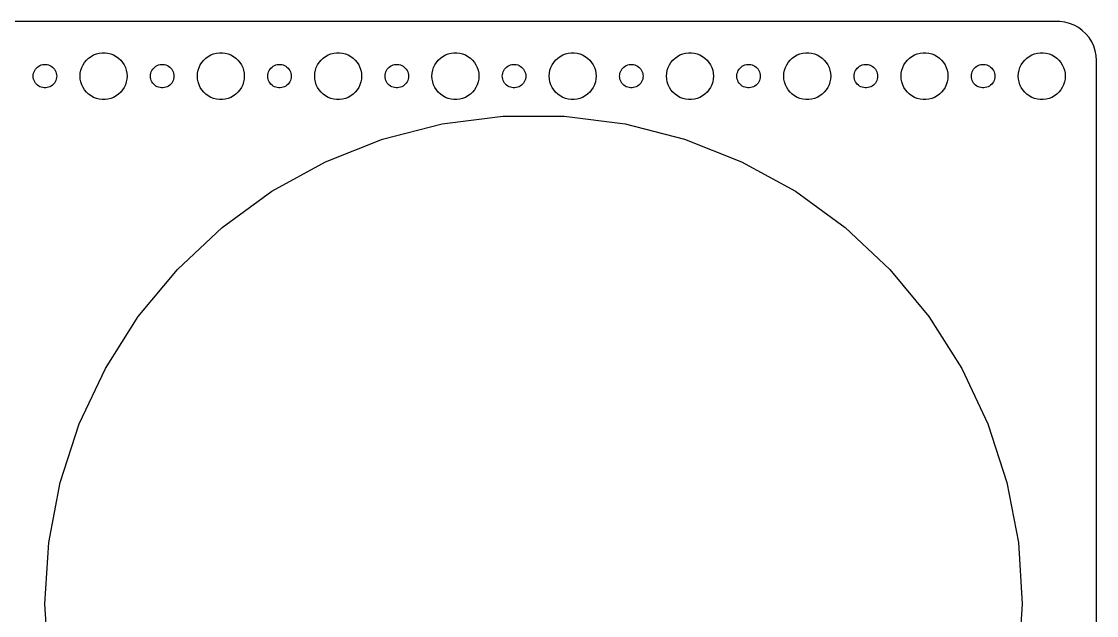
# Model space of a CAD drawing. Header units: metres. Extents: x -202 to 202, y -74 to 74.
# Drawn here: x 64.5 to 202, y -1.5 to 74.5 of the extents above; entities that cross this region are included whole.
import ezdxf

# ---------------------------------------------------------------- set-up
doc = ezdxf.new("R2010")
doc.units = ezdxf.units.M

msp = doc.modelspace()

# ---------------------------------------------------------------- linework, layer by layer
for p, q in [((197.314, 74.4901), (-197.314, 74.4901)), ((197.937, 74.4114), (197.314, 74.4901)), ((198.545, 74.2553), (197.937, 74.4114)), ((199.129, 74.0241), (198.545, 74.2553)), ((199.679, 73.7216), (199.129, 74.0241)), ((200.187, 73.3526), (199.679, 73.7216)), ((200.645, 72.9227), (200.187, 73.3526)), ((201.045, 72.4389), (200.645, 72.9227)), ((201.382, 71.9088), (201.045, 72.4389)), ((201.649, 71.3406), (201.382, 71.9088)), ((73.3925, 70.033), (73.7227, 70.2145)), ((73.7227, 70.2145), (74.073, 70.3532)), ((74.073, 70.3532), (74.4379, 70.4469)), ((74.4379, 70.4469), (74.8116, 70.4941)), ((74.8116, 70.4941), (75.1884, 70.4941)), ((75.1884, 70.4941), (75.5621, 70.4469)), ((75.5621, 70.4469), (75.927, 70.3532)), ((75.927, 70.3532), (76.2773, 70.2145)), ((76.2773, 70.2145), (76.6075, 70.033)), ((88.3925, 70.033), (88.7227, 70.2145)), ((88.7227, 70.2145), (89.073, 70.3532)), ((89.073, 70.3532), (89.4379, 70.4469)), ((89.4379, 70.4469), (89.8116, 70.4941)), ((89.8116, 70.4941), (90.1884, 70.4941)), ((90.1884, 70.4941), (90.5621, 70.4469)), ((90.5621, 70.4469), (90.927, 70.3532)), ((90.927, 70.3532), (91.2773, 70.2145)), ((91.2773, 70.2145), (91.6075, 70.033)), ((103.393, 70.033), (103.723, 70.2145)), ((103.723, 70.2145), (104.073, 70.3532)), ((104.073, 70.3532), (104.438, 70.4469)), ((104.438, 70.4469), (104.812, 70.4941)), ((104.812, 70.4941), (105.188, 70.4941)), ((105.188, 70.4941), (105.562, 70.4469)), ((105.562, 70.4469), (105.927, 70.3532)), ((105.927, 70.3532), (106.277, 70.2145)), ((106.277, 70.2145), (106.607, 70.033)), ((118.393, 70.033), (118.723, 70.2145)), ((118.723, 70.2145), (119.073, 70.3532)), ((119.073, 70.3532), (119.438, 70.4469)), ((119.438, 70.4469), (119.812, 70.4941)), ((119.812, 70.4941), (120.188, 70.4941)), ((120.188, 70.4941), (120.562, 70.4469)), ((120.562, 70.4469), (120.927, 70.3532)), ((120.927, 70.3532), (121.277, 70.2145)), ((121.277, 70.2145), (121.607, 70.033)), ((133.393, 70.033), (133.723, 70.2145)), ((133.723, 70.2145), (134.073, 70.3532)), ((134.073, 70.3532), (134.438, 70.4469)), ((134.438, 70.4469), (134.812, 70.4941)), ((134.812, 70.4941), (135.188, 70.4941)), ((135.188, 70.4941), (135.562, 70.4469)), ((135.562, 70.4469), (135.927, 70.3532)), ((135.927, 70.3532), (136.277, 70.2145)), ((136.277, 70.2145), (136.607, 70.033)), ((148.393, 70.033), (148.723, 70.2145)), ((148.723, 70.2145), (149.073, 70.3532)), ((149.073, 70.3532), (149.438, 70.4469)), ((149.438, 70.4469), (149.812, 70.4941)), ((149.812, 70.4941), (150.188, 70.4941)), ((150.188, 70.4941), (150.562, 70.4469)), ((150.562, 70.4469), (150.927, 70.3532)), ((150.927, 70.3532), (151.277, 70.2145)), ((151.277, 70.2145), (151.607, 70.033)), ((163.393, 70.033), (163.723, 70.2145)), ((163.723, 70.2145), (164.073, 70.3532)), ((164.073, 70.3532), (164.438, 70.4469)), ((164.438, 70.4469), (164.812, 70.4941)), ((164.812, 70.4941), (165.188, 70.4941)), ((165.188, 70.4941), (165.562, 70.4469)), ((165.562, 70.4469), (165.927, 70.3532)), ((165.927, 70.3532), (166.277, 70.2145)), ((166.277, 70.2145), (166.607, 70.033)), ((178.393, 70.033), (178.723, 70.2145)), ((178.723, 70.2145), (179.073, 70.3532)), ((179.073, 70.3532), (179.438, 70.4469)), ((179.438, 70.4469), (179.812, 70.4941)), ((179.812, 70.4941), (180.188, 70.4941)), ((180.188, 70.4941), (180.562, 70.4469)), ((180.562, 70.4469), (180.927, 70.3532)), ((180.927, 70.3532), (181.277, 70.2145)), ((181.277, 70.2145), (181.607, 70.033)), ((193.393, 70.033), (193.723, 70.2145)), ((193.723, 70.2145), (194.073, 70.3532)), ((194.073, 70.3532), (194.438, 70.4469)), ((194.438, 70.4469), (194.812, 70.4941)), ((194.812, 70.4941), (195.188, 70.4941)), ((195.188, 70.4941), (195.562, 70.4469)), ((195.562, 70.4469), (195.927, 70.3532)), ((195.927, 70.3532), (196.277, 70.2145)), ((196.277, 70.2145), (196.607, 70.033)), ((201.843, 70.7434), (201.649, 71.3406)), ((201.961, 70.1267), (201.843, 70.7434)), ((202, 69.5), (201.961, 70.1267)), ((66.5439, 68.6558), (66.6963, 68.7665)), ((66.6963, 68.7665), (66.8613, 68.8572)), ((66.8613, 68.8572), (67.0365, 68.9266)), ((67.0365, 68.9266), (67.2189, 68.9734)), ((67.2189, 68.9734), (67.4058, 68.997)), ((67.4058, 68.997), (67.5942, 68.997)), ((67.5942, 68.997), (67.7811, 68.9734)), ((67.7811, 68.9734), (67.9635, 68.9266)), ((67.9635, 68.9266), (68.1387, 68.8572)), ((68.1387, 68.8572), (68.3037, 68.7665)), ((68.3037, 68.7665), (68.4561, 68.6558)), ((72.2107, 68.6044), (72.3711, 68.9453)), ((72.3711, 68.9453), (72.573, 69.2634)), ((72.573, 69.2634), (72.8131, 69.5536)), ((72.8131, 69.5536), (73.0877, 69.8115)), ((73.0877, 69.8115), (73.3925, 70.033)), ((76.6075, 70.033), (76.9123, 69.8115)), ((76.9123, 69.8115), (77.1869, 69.5536)), ((77.1869, 69.5536), (77.427, 69.2634)), ((77.427, 69.2634), (77.6289, 68.9453)), ((77.6289, 68.9453), (77.7893, 68.6044)), ((81.5439, 68.6558), (81.6963, 68.7665)), ((81.6963, 68.7665), (81.8613, 68.8572)), ((81.8613, 68.8572), (82.0365, 68.9266)), ((82.0365, 68.9266), (82.2189, 68.9734)), ((82.2189, 68.9734), (82.4058, 68.997)), ((82.4058, 68.997), (82.5942, 68.997)), ((82.5942, 68.997), (82.7811, 68.9734)), ((82.7811, 68.9734), (82.9635, 68.9266)), ((82.9635, 68.9266), (83.1387, 68.8572)), ((83.1387, 68.8572), (83.3037, 68.7665)), ((83.3037, 68.7665), (83.4561, 68.6558)), ((87.2107, 68.6044), (87.3711, 68.9453)), ((87.3711, 68.9453), (87.573, 69.2634)), ((87.573, 69.2634), (87.8131, 69.5536)), ((87.8131, 69.5536), (88.0877, 69.8115)), ((88.0877, 69.8115), (88.3925, 70.033)), ((91.6075, 70.033), (91.9123, 69.8115)), ((91.9123, 69.8115), (92.1869, 69.5536)), ((92.1869, 69.5536), (92.427, 69.2634)), ((92.427, 69.2634), (92.6289, 68.9453)), ((92.6289, 68.9453), (92.7893, 68.6044)), ((96.5439, 68.6558), (96.6963, 68.7665)), ((96.6963, 68.7665), (96.8613, 68.8572)), ((96.8613, 68.8572), (97.0365, 68.9266)), ((97.0365, 68.9266), (97.2189, 68.9734)), ((97.2189, 68.9734), (97.4058, 68.997)), ((97.4058, 68.997), (97.5942, 68.997)), ((97.5942, 68.997), (97.7811, 68.9734)), ((97.7811, 68.9734), (97.9635, 68.9266)), ((97.9635, 68.9266), (98.1387, 68.8572)), ((98.1387, 68.8572), (98.3037, 68.7665)), ((98.3037, 68.7665), (98.4561, 68.6558)), ((102.211, 68.6044), (102.371, 68.9453)), ((102.371, 68.9453), (102.573, 69.2634)), ((102.573, 69.2634), (102.813, 69.5536)), ((102.813, 69.5536), (103.088, 69.8115)), ((103.088, 69.8115), (103.393, 70.033)), ((106.607, 70.033), (106.912, 69.8115)), ((106.912, 69.8115), (107.187, 69.5536)), ((107.187, 69.5536), (107.427, 69.2634)), ((107.427, 69.2634), (107.629, 68.9453)), ((107.629, 68.9453), (107.789, 68.6044)), ((111.544, 68.6558), (111.696, 68.7665)), ((111.696, 68.7665), (111.861, 68.8572)), ((111.861, 68.8572), (112.036, 68.9266)), ((112.036, 68.9266), (112.219, 68.9734)), ((112.219, 68.9734), (112.406, 68.997)), ((112.406, 68.997), (112.594, 68.997)), ((112.594, 68.997), (112.781, 68.9734)), ((112.781, 68.9734), (112.964, 68.9266)), ((112.964, 68.9266), (113.139, 68.8572)), ((113.139, 68.8572), (113.304, 68.7665)), ((113.304, 68.7665), (113.456, 68.6558)), ((117.211, 68.6044), (117.371, 68.9453)), ((117.371, 68.9453), (117.573, 69.2634)), ((117.573, 69.2634), (117.813, 69.5536)), ((117.813, 69.5536), (118.088, 69.8115)), ((118.088, 69.8115), (118.393, 70.033)), ((121.607, 70.033), (121.912, 69.8115)), ((121.912, 69.8115), (122.187, 69.5536)), ((122.187, 69.5536), (122.427, 69.2634)), ((122.427, 69.2634), (122.629, 68.9453)), ((122.629, 68.9453), (122.789, 68.6044)), ((126.544, 68.6558), (126.696, 68.7665)), ((126.696, 68.7665), (126.861, 68.8572)), ((126.861, 68.8572), (127.036, 68.9266)), ((127.036, 68.9266), (127.219, 68.9734)), ((127.219, 68.9734), (127.406, 68.997)), ((127.406, 68.997), (127.594, 68.997)), ((127.594, 68.997), (127.781, 68.9734)), ((127.781, 68.9734), (127.964, 68.9266)), ((127.964, 68.9266), (128.139, 68.8572)), ((128.139, 68.8572), (128.304, 68.7665)), ((128.304, 68.7665), (128.456, 68.6558)), ((132.211, 68.6044), (132.371, 68.9453)), ((132.371, 68.9453), (132.573, 69.2634)), ((132.573, 69.2634), (132.813, 69.5536)), ((132.813, 69.5536), (133.088, 69.8115)), ((133.088, 69.8115), (133.393, 70.033)), ((136.607, 70.033), (136.912, 69.8115)), ((136.912, 69.8115), (137.187, 69.5536)), ((137.187, 69.5536), (137.427, 69.2634)), ((137.427, 69.2634), (137.629, 68.9453)), ((137.629, 68.9453), (137.789, 68.6044)), ((141.544, 68.6558), (141.696, 68.7665)), ((141.696, 68.7665), (141.861, 68.8572)), ((141.861, 68.8572), (142.036, 68.9266)), ((142.036, 68.9266), (142.219, 68.9734)), ((142.219, 68.9734), (142.406, 68.997)), ((142.406, 68.997), (142.594, 68.997)), ((142.594, 68.997), (142.781, 68.9734)), ((142.781, 68.9734), (142.964, 68.9266)), ((142.964, 68.9266), (143.139, 68.8572)), ((143.139, 68.8572), (143.304, 68.7665)), ((143.304, 68.7665), (143.456, 68.6558)), ((147.211, 68.6044), (147.371, 68.9453)), ((147.371, 68.9453), (147.573, 69.2634)), ((147.573, 69.2634), (147.813, 69.5536)), ((147.813, 69.5536), (148.088, 69.8115)), ((148.088, 69.8115), (148.393, 70.033)), ((151.607, 70.033), (151.912, 69.8115)), ((151.912, 69.8115), (152.187, 69.5536)), ((152.187, 69.5536), (152.427, 69.2634)), ((152.427, 69.2634), (152.629, 68.9453)), ((152.629, 68.9453), (152.789, 68.6044)), ((156.544, 68.6558), (156.696, 68.7665)), ((156.696, 68.7665), (156.861, 68.8572)), ((156.861, 68.8572), (157.036, 68.9266)), ((157.036, 68.9266), (157.219, 68.9734)), ((157.219, 68.9734), (157.406, 68.997)), ((157.406, 68.997), (157.594, 68.997)), ((157.594, 68.997), (157.781, 68.9734)), ((157.781, 68.9734), (157.964, 68.9266)), ((157.964, 68.9266), (158.139, 68.8572)), ((158.139, 68.8572), (158.304, 68.7665)), ((158.304, 68.7665), (158.456, 68.6558)), ((162.211, 68.6044), (162.371, 68.9453)), ((162.371, 68.9453), (162.573, 69.2634)), ((162.573, 69.2634), (162.813, 69.5536)), ((162.813, 69.5536), (163.088, 69.8115)), ((163.088, 69.8115), (163.393, 70.033)), ((166.607, 70.033), (166.912, 69.8115)), ((166.912, 69.8115), (167.187, 69.5536)), ((167.187, 69.5536), (167.427, 69.2634)), ((167.427, 69.2634), (167.629, 68.9453)), ((167.629, 68.9453), (167.789, 68.6044)), ((171.544, 68.6558), (171.696, 68.7665)), ((171.696, 68.7665), (171.861, 68.8572)), ((171.861, 68.8572), (172.036, 68.9266)), ((172.036, 68.9266), (172.219, 68.9734)), ((172.219, 68.9734), (172.406, 68.997)), ((172.406, 68.997), (172.594, 68.997)), ((172.594, 68.997), (172.781, 68.9734)), ((172.781, 68.9734), (172.964, 68.9266)), ((172.964, 68.9266), (173.139, 68.8572)), ((173.139, 68.8572), (173.304, 68.7665)), ((173.304, 68.7665), (173.456, 68.6558)), ((177.211, 68.6044), (177.371, 68.9453)), ((177.371, 68.9453), (177.573, 69.2634)), ((177.573, 69.2634), (177.813, 69.5536)), ((177.813, 69.5536), (178.088, 69.8115)), ((178.088, 69.8115), (178.393, 70.033)), ((181.607, 70.033), (181.912, 69.8115)), ((181.912, 69.8115), (182.187, 69.5536)), ((182.187, 69.5536), (182.427, 69.2634)), ((182.427, 69.2634), (182.629, 68.9453)), ((182.629, 68.9453), (182.789, 68.6044)), ((186.544, 68.6558), (186.696, 68.7665)), ((186.696, 68.7665), (186.861, 68.8572)), ((186.861, 68.8572), (187.036, 68.9266)), ((187.036, 68.9266), (187.219, 68.9734)), ((187.219, 68.9734), (187.406, 68.997)), ((187.406, 68.997), (187.594, 68.997)), ((187.594, 68.997), (187.781, 68.9734)), ((187.781, 68.9734), (187.964, 68.9266)), ((187.964, 68.9266), (188.139, 68.8572)), ((188.139, 68.8572), (188.304, 68.7665)), ((188.304, 68.7665), (188.456, 68.6558)), ((192.211, 68.6044), (192.371, 68.9453)), ((192.371, 68.9453), (192.573, 69.2634)), ((192.573, 69.2634), (192.813, 69.5536)), ((192.813, 69.5536), (193.088, 69.8115)), ((193.088, 69.8115), (193.393, 70.033)), ((196.607, 70.033), (196.912, 69.8115)), ((196.912, 69.8115), (197.187, 69.5536)), ((197.187, 69.5536), (197.427, 69.2634)), ((197.427, 69.2634), (197.629, 68.9453)), ((197.629, 68.9453), (197.789, 68.6044)), ((202, -69.5), (202, 69.5)), ((66, 67.5), (66.0118, 67.688)), ((66.0118, 67.312), (66, 67.5)), ((66.0118, 67.688), (66.0471, 67.873)), ((66.0471, 67.873), (66.1053, 68.0522)), ((66.1053, 68.0522), (66.1855, 68.2226)), ((66.1855, 68.2226), (66.2865, 68.3817)), ((66.2865, 68.3817), (66.4065, 68.5268)), ((66.4065, 68.5268), (66.5439, 68.6558)), ((68.4561, 68.6558), (68.5934, 68.5268)), ((68.5934, 68.5268), (68.7135, 68.3817)), ((68.7135, 68.3817), (68.8145, 68.2226)), ((68.8145, 68.2226), (68.8947, 68.0522)), ((68.8947, 68.0522), (68.9529, 67.873)), ((68.9529, 67.873), (68.9882, 67.688)), ((68.9882, 67.688), (69, 67.5)), ((69, 67.5), (68.9882, 67.312)), ((72, 67.5), (72.0237, 67.876)), ((72.0237, 67.124), (72, 67.5)), ((72.0237, 67.876), (72.0943, 68.2461)), ((72.0943, 68.2461), (72.2107, 68.6044)), ((77.7893, 68.6044), (77.9057, 68.2461)), ((77.9057, 68.2461), (77.9763, 67.876)), ((77.9763, 67.876), (78, 67.5)), ((78, 67.5), (77.9763, 67.124)), ((81, 67.5), (81.0118, 67.688)), ((81.0118, 67.312), (81, 67.5)), ((81.0118, 67.688), (81.0471, 67.873)), ((81.0471, 67.873), (81.1053, 68.0522)), ((81.1053, 68.0522), (81.1855, 68.2226)), ((81.1855, 68.2226), (81.2865, 68.3817)), ((81.2865, 68.3817), (81.4065, 68.5268)), ((81.4065, 68.5268), (81.5439, 68.6558)), ((83.4561, 68.6558), (83.5934, 68.5268)), ((83.5934, 68.5268), (83.7135, 68.3817)), ((83.7135, 68.3817), (83.8145, 68.2226)), ((83.8145, 68.2226), (83.8947, 68.0522)), ((83.8947, 68.0522), (83.9529, 67.873)), ((83.9529, 67.873), (83.9882, 67.688)), ((83.9882, 67.688), (84, 67.5)), ((84, 67.5), (83.9882, 67.312)), ((87, 67.5), (87.0237, 67.876)), ((87.0237, 67.124), (87, 67.5)), ((87.0237, 67.876), (87.0943, 68.2461)), ((87.0943, 68.2461), (87.2107, 68.6044)), ((92.7893, 68.6044), (92.9057, 68.2461)), ((92.9057, 68.2461), (92.9763, 67.876)), ((92.9763, 67.876), (93, 67.5)), ((93, 67.5), (92.9763, 67.124)), ((96, 67.5), (96.0118, 67.688)), ((96.0118, 67.312), (96, 67.5)), ((96.0118, 67.688), (96.0471, 67.873)), ((96.0471, 67.873), (96.1053, 68.0522)), ((96.1053, 68.0522), (96.1855, 68.2226)), ((96.1855, 68.2226), (96.2865, 68.3817)), ((96.2865, 68.3817), (96.4065, 68.5268)), ((96.4065, 68.5268), (96.5439, 68.6558)), ((98.4561, 68.6558), (98.5934, 68.5268)), ((98.5934, 68.5268), (98.7135, 68.3817)), ((98.7135, 68.3817), (98.8145, 68.2226)), ((98.8145, 68.2226), (98.8947, 68.0522)), ((98.8947, 68.0522), (98.9529, 67.873)), ((98.9529, 67.873), (98.9882, 67.688)), ((98.9882, 67.688), (99, 67.5)), ((99, 67.5), (98.9882, 67.312)), ((102, 67.5), (102.024, 67.876)), ((102.024, 67.124), (102, 67.5)), ((102.024, 67.876), (102.094, 68.2461)), ((102.094, 68.2461), (102.211, 68.6044)), ((107.789, 68.6044), (107.906, 68.2461)), ((107.906, 68.2461), (107.976, 67.876)), ((107.976, 67.876), (108, 67.5)), ((108, 67.5), (107.976, 67.124)), ((111, 67.5), (111.012, 67.688)), ((111.012, 67.312), (111, 67.5)), ((111.012, 67.688), (111.047, 67.873)), ((111.047, 67.873), (111.105, 68.0522)), ((111.105, 68.0522), (111.186, 68.2226)), ((111.186, 68.2226), (111.286, 68.3817)), ((111.286, 68.3817), (111.407, 68.5268)), ((111.407, 68.5268), (111.544, 68.6558)), ((113.456, 68.6558), (113.593, 68.5268)), ((113.593, 68.5268), (113.714, 68.3817)), ((113.714, 68.3817), (113.814, 68.2226)), ((113.814, 68.2226), (113.895, 68.0522)), ((113.895, 68.0522), (113.953, 67.873)), ((113.953, 67.873), (113.988, 67.688)), ((113.988, 67.688), (114, 67.5)), ((114, 67.5), (113.988, 67.312)), ((117, 67.5), (117.024, 67.876)), ((117.024, 67.124), (117, 67.5)), ((117.024, 67.876), (117.094, 68.2461)), ((117.094, 68.2461), (117.211, 68.6044)), ((122.789, 68.6044), (122.906, 68.2461)), ((122.906, 68.2461), (122.976, 67.876)), ((122.976, 67.876), (123, 67.5)), ((123, 67.5), (122.976, 67.124)), ((126, 67.5), (126.012, 67.688)), ((126.012, 67.312), (126, 67.5)), ((126.012, 67.688), (126.047, 67.873)), ((126.047, 67.873), (126.105, 68.0522)), ((126.105, 68.0522), (126.186, 68.2226)), ((126.186, 68.2226), (126.286, 68.3817)), ((126.286, 68.3817), (126.407, 68.5268)), ((126.407, 68.5268), (126.544, 68.6558)), ((128.456, 68.6558), (128.593, 68.5268)), ((128.593, 68.5268), (128.714, 68.3817)), ((128.714, 68.3817), (128.814, 68.2226)), ((128.814, 68.2226), (128.895, 68.0522)), ((128.895, 68.0522), (128.953, 67.873)), ((128.953, 67.873), (128.988, 67.688)), ((128.988, 67.688), (129, 67.5)), ((129, 67.5), (128.988, 67.312)), ((132, 67.5), (132.024, 67.876)), ((132.024, 67.124), (132, 67.5)), ((132.024, 67.876), (132.094, 68.2461)), ((132.094, 68.2461), (132.211, 68.6044)), ((137.789, 68.6044), (137.906, 68.2461)), ((137.906, 68.2461), (137.976, 67.876)), ((137.976, 67.876), (138, 67.5)), ((138, 67.5), (137.976, 67.124)), ((141, 67.5), (141.012, 67.688)), ((141.012, 67.312), (141, 67.5)), ((141.012, 67.688), (141.047, 67.873)), ((141.047, 67.873), (141.105, 68.0522)), ((141.105, 68.0522), (141.186, 68.2226)), ((141.186, 68.2226), (141.286, 68.3817)), ((141.286, 68.3817), (141.407, 68.5268)), ((141.407, 68.5268), (141.544, 68.6558)), ((143.456, 68.6558), (143.593, 68.5268)), ((143.593, 68.5268), (143.714, 68.3817)), ((143.714, 68.3817), (143.814, 68.2226)), ((143.814, 68.2226), (143.895, 68.0522)), ((143.895, 68.0522), (143.953, 67.873)), ((143.953, 67.873), (143.988, 67.688)), ((143.988, 67.688), (144, 67.5)), ((144, 67.5), (143.988, 67.312)), ((147, 67.5), (147.024, 67.876)), ((147.024, 67.124), (147, 67.5)), ((147.024, 67.876), (147.094, 68.2461)), ((147.094, 68.2461), (147.211, 68.6044)), ((152.789, 68.6044), (152.906, 68.2461)), ((152.906, 68.2461), (152.976, 67.876)), ((152.976, 67.876), (153, 67.5)), ((153, 67.5), (152.976, 67.124)), ((156, 67.5), (156.012, 67.688)), ((156.012, 67.312), (156, 67.5)), ((156.012, 67.688), (156.047, 67.873)), ((156.047, 67.873), (156.105, 68.0522)), ((156.105, 68.0522), (156.186, 68.2226)), ((156.186, 68.2226), (156.286, 68.3817)), ((156.286, 68.3817), (156.407, 68.5268)), ((156.407, 68.5268), (156.544, 68.6558)), ((158.456, 68.6558), (158.593, 68.5268)), ((158.593, 68.5268), (158.714, 68.3817)), ((158.714, 68.3817), (158.814, 68.2226)), ((158.814, 68.2226), (158.895, 68.0522)), ((158.895, 68.0522), (158.953, 67.873)), ((158.953, 67.873), (158.988, 67.688)), ((158.988, 67.688), (159, 67.5)), ((159, 67.5), (158.988, 67.312)), ((162, 67.5), (162.024, 67.876)), ((162.024, 67.124), (162, 67.5)), ((162.024, 67.876), (162.094, 68.2461)), ((162.094, 68.2461), (162.211, 68.6044)), ((167.789, 68.6044), (167.906, 68.2461)), ((167.906, 68.2461), (167.976, 67.876)), ((167.976, 67.876), (168, 67.5)), ((168, 67.5), (167.976, 67.124)), ((171, 67.5), (171.012, 67.688)), ((171.012, 67.312), (171, 67.5)), ((171.012, 67.688), (171.047, 67.873)), ((171.047, 67.873), (171.105, 68.0522)), ((171.105, 68.0522), (171.186, 68.2226)), ((171.186, 68.2226), (171.286, 68.3817)), ((171.286, 68.3817), (171.407, 68.5268)), ((171.407, 68.5268), (171.544, 68.6558)), ((173.456, 68.6558), (173.593, 68.5268)), ((173.593, 68.5268), (173.714, 68.3817)), ((173.714, 68.3817), (173.814, 68.2226)), ((173.814, 68.2226), (173.895, 68.0522)), ((173.895, 68.0522), (173.953, 67.873)), ((173.953, 67.873), (173.988, 67.688)), ((173.988, 67.688), (174, 67.5)), ((174, 67.5), (173.988, 67.312)), ((177, 67.5), (177.024, 67.876)), ((177.024, 67.124), (177, 67.5)), ((177.024, 67.876), (177.094, 68.2461)), ((177.094, 68.2461), (177.211, 68.6044)), ((182.789, 68.6044), (182.906, 68.2461)), ((182.906, 68.2461), (182.976, 67.876)), ((182.976, 67.876), (183, 67.5)), ((183, 67.5), (182.976, 67.124)), ((186, 67.5), (186.012, 67.688)), ((186.012, 67.312), (186, 67.5)), ((186.012, 67.688), (186.047, 67.873)), ((186.047, 67.873), (186.105, 68.0522)), ((186.105, 68.0522), (186.186, 68.2226)), ((186.186, 68.2226), (186.286, 68.3817)), ((186.286, 68.3817), (186.407, 68.5268)), ((186.407, 68.5268), (186.544, 68.6558)), ((188.456, 68.6558), (188.593, 68.5268)), ((188.593, 68.5268), (188.714, 68.3817)), ((188.714, 68.3817), (188.814, 68.2226)), ((188.814, 68.2226), (188.895, 68.0522)), ((188.895, 68.0522), (188.953, 67.873)), ((188.953, 67.873), (188.988, 67.688)), ((188.988, 67.688), (189, 67.5)), ((189, 67.5), (188.988, 67.312)), ((192, 67.5), (192.024, 67.876)), ((192.024, 67.124), (192, 67.5)), ((192.024, 67.876), (192.094, 68.2461)), ((192.094, 68.2461), (192.211, 68.6044)), ((197.789, 68.6044), (197.906, 68.2461)), ((197.906, 68.2461), (197.976, 67.876)), ((197.976, 67.876), (198, 67.5)), ((198, 67.5), (197.976, 67.124)), ((66.0471, 67.127), (66.0118, 67.312)), ((66.1053, 66.9478), (66.0471, 67.127)), ((66.1855, 66.7774), (66.1053, 66.9478)), ((66.2865, 66.6183), (66.1855, 66.7774)), ((66.4065, 66.4732), (66.2865, 66.6183)), ((66.5439, 66.3442), (66.4065, 66.4732)), ((66.6963, 66.2335), (66.5439, 66.3442)), ((66.8613, 66.1428), (66.6963, 66.2335)), ((67.0365, 66.0734), (66.8613, 66.1428)), ((67.2189, 66.0266), (67.0365, 66.0734)), ((67.4058, 66.003), (67.2189, 66.0266)), ((67.5942, 66.003), (67.4058, 66.003)), ((67.7811, 66.0266), (67.5942, 66.003)), ((67.9635, 66.0734), (67.7811, 66.0266)), ((68.1387, 66.1428), (67.9635, 66.0734)), ((68.3037, 66.2335), (68.1387, 66.1428)), ((68.4561, 66.3442), (68.3037, 66.2335)), ((68.5934, 66.4732), (68.4561, 66.3442)), ((68.7135, 66.6183), (68.5934, 66.4732)), ((68.8145, 66.7774), (68.7135, 66.6183)), ((68.8947, 66.9478), (68.8145, 66.7774)), ((68.9529, 67.127), (68.8947, 66.9478)), ((68.9882, 67.312), (68.9529, 67.127)), ((72.0943, 66.7539), (72.0237, 67.124)), ((72.2107, 66.3956), (72.0943, 66.7539)), ((72.3711, 66.0547), (72.2107, 66.3956)), ((72.573, 65.7366), (72.3711, 66.0547)), ((77.6289, 66.0547), (77.427, 65.7366)), ((77.7893, 66.3956), (77.6289, 66.0547)), ((77.9057, 66.7539), (77.7893, 66.3956)), ((77.9763, 67.124), (77.9057, 66.7539)), ((81.0471, 67.127), (81.0118, 67.312)), ((81.1053, 66.9478), (81.0471, 67.127)), ((81.1855, 66.7774), (81.1053, 66.9478)), ((81.2865, 66.6183), (81.1855, 66.7774)), ((81.4065, 66.4732), (81.2865, 66.6183)), ((81.5439, 66.3442), (81.4065, 66.4732)), ((81.6963, 66.2335), (81.5439, 66.3442)), ((81.8613, 66.1428), (81.6963, 66.2335)), ((82.0365, 66.0734), (81.8613, 66.1428)), ((82.2189, 66.0266), (82.0365, 66.0734)), ((82.4058, 66.003), (82.2189, 66.0266)), ((82.5942, 66.003), (82.4058, 66.003)), ((82.7811, 66.0266), (82.5942, 66.003)), ((82.9635, 66.0734), (82.7811, 66.0266)), ((83.1387, 66.1428), (82.9635, 66.0734)), ((83.3037, 66.2335), (83.1387, 66.1428)), ((83.4561, 66.3442), (83.3037, 66.2335)), ((83.5934, 66.4732), (83.4561, 66.3442)), ((83.7135, 66.6183), (83.5934, 66.4732)), ((83.8145, 66.7774), (83.7135, 66.6183)), ((83.8947, 66.9478), (83.8145, 66.7774)), ((83.9529, 67.127), (83.8947, 66.9478)), ((83.9882, 67.312), (83.9529, 67.127)), ((87.0943, 66.7539), (87.0237, 67.124)), ((87.2107, 66.3956), (87.0943, 66.7539)), ((87.3711, 66.0547), (87.2107, 66.3956)), ((87.573, 65.7366), (87.3711, 66.0547)), ((92.6289, 66.0547), (92.427, 65.7366)), ((92.7893, 66.3956), (92.6289, 66.0547)), ((92.9057, 66.7539), (92.7893, 66.3956)), ((92.9763, 67.124), (92.9057, 66.7539)), ((96.0471, 67.127), (96.0118, 67.312)), ((96.1053, 66.9478), (96.0471, 67.127)), ((96.1855, 66.7774), (96.1053, 66.9478)), ((96.2865, 66.6183), (96.1855, 66.7774)), ((96.4065, 66.4732), (96.2865, 66.6183)), ((96.5439, 66.3442), (96.4065, 66.4732)), ((96.6963, 66.2335), (96.5439, 66.3442)), ((96.8613, 66.1428), (96.6963, 66.2335)), ((97.0365, 66.0734), (96.8613, 66.1428)), ((97.2189, 66.0266), (97.0365, 66.0734)), ((97.4058, 66.003), (97.2189, 66.0266)), ((97.5942, 66.003), (97.4058, 66.003)), ((97.7811, 66.0266), (97.5942, 66.003)), ((97.9635, 66.0734), (97.7811, 66.0266)), ((98.1387, 66.1428), (97.9635, 66.0734)), ((98.3037, 66.2335), (98.1387, 66.1428)), ((98.4561, 66.3442), (98.3037, 66.2335)), ((98.5934, 66.4732), (98.4561, 66.3442)), ((98.7135, 66.6183), (98.5934, 66.4732)), ((98.8145, 66.7774), (98.7135, 66.6183)), ((98.8947, 66.9478), (98.8145, 66.7774)), ((98.9529, 67.127), (98.8947, 66.9478)), ((98.9882, 67.312), (98.9529, 67.127)), ((102.094, 66.7539), (102.024, 67.124)), ((102.211, 66.3956), (102.094, 66.7539)), ((102.371, 66.0547), (102.211, 66.3956)), ((102.573, 65.7366), (102.371, 66.0547)), ((107.629, 66.0547), (107.427, 65.7366)), ((107.789, 66.3956), (107.629, 66.0547)), ((107.906, 66.7539), (107.789, 66.3956)), ((107.976, 67.124), (107.906, 66.7539)), ((111.047, 67.127), (111.012, 67.312)), ((111.105, 66.9478), (111.047, 67.127)), ((111.186, 66.7774), (111.105, 66.9478)), ((111.286, 66.6183), (111.186, 66.7774)), ((111.407, 66.4732), (111.286, 66.6183)), ((111.544, 66.3442), (111.407, 66.4732)), ((111.696, 66.2335), (111.544, 66.3442)), ((111.861, 66.1428), (111.696, 66.2335)), ((112.036, 66.0734), (111.861, 66.1428)), ((112.219, 66.0266), (112.036, 66.0734)), ((112.406, 66.003), (112.219, 66.0266)), ((112.594, 66.003), (112.406, 66.003)), ((112.781, 66.0266), (112.594, 66.003)), ((112.964, 66.0734), (112.781, 66.0266)), ((113.139, 66.1428), (112.964, 66.0734)), ((113.304, 66.2335), (113.139, 66.1428)), ((113.456, 66.3442), (113.304, 66.2335)), ((113.593, 66.4732), (113.456, 66.3442)), ((113.714, 66.6183), (113.593, 66.4732)), ((113.814, 66.7774), (113.714, 66.6183)), ((113.895, 66.9478), (113.814, 66.7774)), ((113.953, 67.127), (113.895, 66.9478)), ((113.988, 67.312), (113.953, 67.127)), ((117.094, 66.7539), (117.024, 67.124)), ((117.211, 66.3956), (117.094, 66.7539)), ((117.371, 66.0547), (117.211, 66.3956)), ((117.573, 65.7366), (117.371, 66.0547)), ((122.629, 66.0547), (122.427, 65.7366)), ((122.789, 66.3956), (122.629, 66.0547)), ((122.906, 66.7539), (122.789, 66.3956)), ((122.976, 67.124), (122.906, 66.7539)), ((126.047, 67.127), (126.012, 67.312)), ((126.105, 66.9478), (126.047, 67.127)), ((126.186, 66.7774), (126.105, 66.9478)), ((126.286, 66.6183), (126.186, 66.7774)), ((126.407, 66.4732), (126.286, 66.6183)), ((126.544, 66.3442), (126.407, 66.4732)), ((126.696, 66.2335), (126.544, 66.3442)), ((126.861, 66.1428), (126.696, 66.2335)), ((127.036, 66.0734), (126.861, 66.1428)), ((127.219, 66.0266), (127.036, 66.0734)), ((127.406, 66.003), (127.219, 66.0266)), ((127.594, 66.003), (127.406, 66.003)), ((127.781, 66.0266), (127.594, 66.003)), ((127.964, 66.0734), (127.781, 66.0266)), ((128.139, 66.1428), (127.964, 66.0734)), ((128.304, 66.2335), (128.139, 66.1428)), ((128.456, 66.3442), (128.304, 66.2335)), ((128.593, 66.4732), (128.456, 66.3442)), ((128.714, 66.6183), (128.593, 66.4732)), ((128.814, 66.7774), (128.714, 66.6183)), ((128.895, 66.9478), (128.814, 66.7774)), ((128.953, 67.127), (128.895, 66.9478)), ((128.988, 67.312), (128.953, 67.127)), ((132.094, 66.7539), (132.024, 67.124)), ((132.211, 66.3956), (132.094, 66.7539)), ((132.371, 66.0547), (132.211, 66.3956)), ((132.573, 65.7366), (132.371, 66.0547)), ((137.629, 66.0547), (137.427, 65.7366)), ((137.789, 66.3956), (137.629, 66.0547)), ((137.906, 66.7539), (137.789, 66.3956)), ((137.976, 67.124), (137.906, 66.7539)), ((141.047, 67.127), (141.012, 67.312)), ((141.105, 66.9478), (141.047, 67.127)), ((141.186, 66.7774), (141.105, 66.9478)), ((141.286, 66.6183), (141.186, 66.7774)), ((141.407, 66.4732), (141.286, 66.6183)), ((141.544, 66.3442), (141.407, 66.4732)), ((141.696, 66.2335), (141.544, 66.3442)), ((141.861, 66.1428), (141.696, 66.2335)), ((142.036, 66.0734), (141.861, 66.1428)), ((142.219, 66.0266), (142.036, 66.0734)), ((142.406, 66.003), (142.219, 66.0266)), ((142.594, 66.003), (142.406, 66.003)), ((142.781, 66.0266), (142.594, 66.003)), ((142.964, 66.0734), (142.781, 66.0266)), ((143.139, 66.1428), (142.964, 66.0734)), ((143.304, 66.2335), (143.139, 66.1428)), ((143.456, 66.3442), (143.304, 66.2335)), ((143.593, 66.4732), (143.456, 66.3442)), ((143.714, 66.6183), (143.593, 66.4732)), ((143.814, 66.7774), (143.714, 66.6183)), ((143.895, 66.9478), (143.814, 66.7774)), ((143.953, 67.127), (143.895, 66.9478)), ((143.988, 67.312), (143.953, 67.127)), ((147.094, 66.7539), (147.024, 67.124)), ((147.211, 66.3956), (147.094, 66.7539)), ((147.371, 66.0547), (147.211, 66.3956)), ((147.573, 65.7366), (147.371, 66.0547)), ((152.629, 66.0547), (152.427, 65.7366)), ((152.789, 66.3956), (152.629, 66.0547)), ((152.906, 66.7539), (152.789, 66.3956)), ((152.976, 67.124), (152.906, 66.7539)), ((156.047, 67.127), (156.012, 67.312)), ((156.105, 66.9478), (156.047, 67.127)), ((156.186, 66.7774), (156.105, 66.9478)), ((156.286, 66.6183), (156.186, 66.7774)), ((156.407, 66.4732), (156.286, 66.6183)), ((156.544, 66.3442), (156.407, 66.4732)), ((156.696, 66.2335), (156.544, 66.3442)), ((156.861, 66.1428), (156.696, 66.2335)), ((157.036, 66.0734), (156.861, 66.1428)), ((157.219, 66.0266), (157.036, 66.0734)), ((157.406, 66.003), (157.219, 66.0266)), ((157.594, 66.003), (157.406, 66.003)), ((157.781, 66.0266), (157.594, 66.003)), ((157.964, 66.0734), (157.781, 66.0266)), ((158.139, 66.1428), (157.964, 66.0734)), ((158.304, 66.2335), (158.139, 66.1428)), ((158.456, 66.3442), (158.304, 66.2335)), ((158.593, 66.4732), (158.456, 66.3442)), ((158.714, 66.6183), (158.593, 66.4732)), ((158.814, 66.7774), (158.714, 66.6183)), ((158.895, 66.9478), (158.814, 66.7774)), ((158.953, 67.127), (158.895, 66.9478)), ((158.988, 67.312), (158.953, 67.127)), ((162.094, 66.7539), (162.024, 67.124)), ((162.211, 66.3956), (162.094, 66.7539)), ((162.371, 66.0547), (162.211, 66.3956)), ((162.573, 65.7366), (162.371, 66.0547)), ((167.629, 66.0547), (167.427, 65.7366)), ((167.789, 66.3956), (167.629, 66.0547)), ((167.906, 66.7539), (167.789, 66.3956)), ((167.976, 67.124), (167.906, 66.7539)), ((171.047, 67.127), (171.012, 67.312)), ((171.105, 66.9478), (171.047, 67.127)), ((171.186, 66.7774), (171.105, 66.9478)), ((171.286, 66.6183), (171.186, 66.7774)), ((171.407, 66.4732), (171.286, 66.6183)), ((171.544, 66.3442), (171.407, 66.4732)), ((171.696, 66.2335), (171.544, 66.3442)), ((171.861, 66.1428), (171.696, 66.2335)), ((172.036, 66.0734), (171.861, 66.1428)), ((172.219, 66.0266), (172.036, 66.0734)), ((172.406, 66.003), (172.219, 66.0266)), ((172.594, 66.003), (172.406, 66.003)), ((172.781, 66.0266), (172.594, 66.003)), ((172.964, 66.0734), (172.781, 66.0266)), ((173.139, 66.1428), (172.964, 66.0734)), ((173.304, 66.2335), (173.139, 66.1428)), ((173.456, 66.3442), (173.304, 66.2335)), ((173.593, 66.4732), (173.456, 66.3442)), ((173.714, 66.6183), (173.593, 66.4732)), ((173.814, 66.7774), (173.714, 66.6183)), ((173.895, 66.9478), (173.814, 66.7774)), ((173.953, 67.127), (173.895, 66.9478)), ((173.988, 67.312), (173.953, 67.127)), ((177.094, 66.7539), (177.024, 67.124)), ((177.211, 66.3956), (177.094, 66.7539)), ((177.371, 66.0547), (177.211, 66.3956)), ((177.573, 65.7366), (177.371, 66.0547)), ((182.629, 66.0547), (182.427, 65.7366)), ((182.789, 66.3956), (182.629, 66.0547)), ((182.906, 66.7539), (182.789, 66.3956)), ((182.976, 67.124), (182.906, 66.7539)), ((186.047, 67.127), (186.012, 67.312)), ((186.105, 66.9478), (186.047, 67.127)), ((186.186, 66.7774), (186.105, 66.9478)), ((186.286, 66.6183), (186.186, 66.7774)), ((186.407, 66.4732), (186.286, 66.6183)), ((186.544, 66.3442), (186.407, 66.4732)), ((186.696, 66.2335), (186.544, 66.3442)), ((186.861, 66.1428), (186.696, 66.2335)), ((187.036, 66.0734), (186.861, 66.1428)), ((187.219, 66.0266), (187.036, 66.0734)), ((187.406, 66.003), (187.219, 66.0266)), ((187.594, 66.003), (187.406, 66.003)), ((187.781, 66.0266), (187.594, 66.003)), ((187.964, 66.0734), (187.781, 66.0266)), ((188.139, 66.1428), (187.964, 66.0734)), ((188.304, 66.2335), (188.139, 66.1428)), ((188.456, 66.3442), (188.304, 66.2335)), ((188.593, 66.4732), (188.456, 66.3442)), ((188.714, 66.6183), (188.593, 66.4732)), ((188.814, 66.7774), (188.714, 66.6183)), ((188.895, 66.9478), (188.814, 66.7774)), ((188.953, 67.127), (188.895, 66.9478)), ((188.988, 67.312), (188.953, 67.127)), ((192.094, 66.7539), (192.024, 67.124)), ((192.211, 66.3956), (192.094, 66.7539)), ((192.371, 66.0547), (192.211, 66.3956)), ((192.573, 65.7366), (192.371, 66.0547)), ((197.629, 66.0547), (197.427, 65.7366)), ((197.789, 66.3956), (197.629, 66.0547)), ((197.906, 66.7539), (197.789, 66.3956)), ((197.976, 67.124), (197.906, 66.7539)), ((72.8131, 65.4464), (72.573, 65.7366)), ((73.0877, 65.1885), (72.8131, 65.4464)), ((73.3925, 64.967), (73.0877, 65.1885)), ((73.7227, 64.7855), (73.3925, 64.967)), ((74.073, 64.6468), (73.7227, 64.7855)), ((74.4379, 64.5531), (74.073, 64.6468)), ((75.927, 64.6468), (75.5621, 64.5531)), ((76.2773, 64.7855), (75.927, 64.6468)), ((76.6075, 64.967), (76.2773, 64.7855)), ((76.9123, 65.1885), (76.6075, 64.967)), ((77.1869, 65.4464), (76.9123, 65.1885)), ((77.427, 65.7366), (77.1869, 65.4464)), ((87.8131, 65.4464), (87.573, 65.7366)), ((88.0877, 65.1885), (87.8131, 65.4464)), ((88.3925, 64.967), (88.0877, 65.1885)), ((88.7227, 64.7855), (88.3925, 64.967)), ((89.073, 64.6468), (88.7227, 64.7855)), ((89.4379, 64.5531), (89.073, 64.6468)), ((90.927, 64.6468), (90.5621, 64.5531)), ((91.2773, 64.7855), (90.927, 64.6468)), ((91.6075, 64.967), (91.2773, 64.7855)), ((91.9123, 65.1885), (91.6075, 64.967)), ((92.1869, 65.4464), (91.9123, 65.1885)), ((92.427, 65.7366), (92.1869, 65.4464)), ((102.813, 65.4464), (102.573, 65.7366)), ((103.088, 65.1885), (102.813, 65.4464)), ((103.393, 64.967), (103.088, 65.1885)), ((103.723, 64.7855), (103.393, 64.967)), ((104.073, 64.6468), (103.723, 64.7855)), ((104.438, 64.5531), (104.073, 64.6468)), ((105.927, 64.6468), (105.562, 64.5531)), ((106.277, 64.7855), (105.927, 64.6468)), ((106.607, 64.967), (106.277, 64.7855)), ((106.912, 65.1885), (106.607, 64.967)), ((107.187, 65.4464), (106.912, 65.1885)), ((107.427, 65.7366), (107.187, 65.4464)), ((117.813, 65.4464), (117.573, 65.7366)), ((118.088, 65.1885), (117.813, 65.4464)), ((118.393, 64.967), (118.088, 65.1885)), ((118.723, 64.7855), (118.393, 64.967)), ((119.073, 64.6468), (118.723, 64.7855)), ((119.438, 64.5531), (119.073, 64.6468)), ((120.927, 64.6468), (120.562, 64.5531)), ((121.277, 64.7855), (120.927, 64.6468)), ((121.607, 64.967), (121.277, 64.7855)), ((121.912, 65.1885), (121.607, 64.967)), ((122.187, 65.4464), (121.912, 65.1885)), ((122.427, 65.7366), (122.187, 65.4464)), ((132.813, 65.4464), (132.573, 65.7366)), ((133.088, 65.1885), (132.813, 65.4464)), ((133.393, 64.967), (133.088, 65.1885)), ((133.723, 64.7855), (133.393, 64.967)), ((134.073, 64.6468), (133.723, 64.7855)), ((134.438, 64.5531), (134.073, 64.6468)), ((135.927, 64.6468), (135.562, 64.5531)), ((136.277, 64.7855), (135.927, 64.6468)), ((136.607, 64.967), (136.277, 64.7855)), ((136.912, 65.1885), (136.607, 64.967)), ((137.187, 65.4464), (136.912, 65.1885)), ((137.427, 65.7366), (137.187, 65.4464)), ((147.813, 65.4464), (147.573, 65.7366)), ((148.088, 65.1885), (147.813, 65.4464)), ((148.393, 64.967), (148.088, 65.1885)), ((148.723, 64.7855), (148.393, 64.967)), ((149.073, 64.6468), (148.723, 64.7855)), ((149.438, 64.5531), (149.073, 64.6468)), ((150.927, 64.6468), (150.562, 64.5531)), ((151.277, 64.7855), (150.927, 64.6468)), ((151.607, 64.967), (151.277, 64.7855)), ((151.912, 65.1885), (151.607, 64.967)), ((152.187, 65.4464), (151.912, 65.1885)), ((152.427, 65.7366), (152.187, 65.4464)), ((162.813, 65.4464), (162.573, 65.7366)), ((163.088, 65.1885), (162.813, 65.4464)), ((163.393, 64.967), (163.088, 65.1885)), ((163.723, 64.7855), (163.393, 64.967)), ((164.073, 64.6468), (163.723, 64.7855)), ((164.438, 64.5531), (164.073, 64.6468)), ((165.927, 64.6468), (165.562, 64.5531)), ((166.277, 64.7855), (165.927, 64.6468)), ((166.607, 64.967), (166.277, 64.7855)), ((166.912, 65.1885), (166.607, 64.967)), ((167.187, 65.4464), (166.912, 65.1885)), ((167.427, 65.7366), (167.187, 65.4464)), ((177.813, 65.4464), (177.573, 65.7366)), ((178.088, 65.1885), (177.813, 65.4464)), ((178.393, 64.967), (178.088, 65.1885)), ((178.723, 64.7855), (178.393, 64.967)), ((179.073, 64.6468), (178.723, 64.7855)), ((179.438, 64.5531), (179.073, 64.6468)), ((180.927, 64.6468), (180.562, 64.5531)), ((181.277, 64.7855), (180.927, 64.6468)), ((181.607, 64.967), (181.277, 64.7855)), ((181.912, 65.1885), (181.607, 64.967)), ((182.187, 65.4464), (181.912, 65.1885)), ((182.427, 65.7366), (182.187, 65.4464)), ((192.813, 65.4464), (192.573, 65.7366)), ((193.088, 65.1885), (192.813, 65.4464)), ((193.393, 64.967), (193.088, 65.1885)), ((193.723, 64.7855), (193.393, 64.967)), ((194.073, 64.6468), (193.723, 64.7855)), ((194.438, 64.5531), (194.073, 64.6468)), ((195.927, 64.6468), (195.562, 64.5531)), ((196.277, 64.7855), (195.927, 64.6468)), ((196.607, 64.967), (196.277, 64.7855)), ((196.912, 65.1885), (196.607, 64.967)), ((197.187, 65.4464), (196.912, 65.1885)), ((197.427, 65.7366), (197.187, 65.4464)), ((74.8116, 64.5059), (74.4379, 64.5531)), ((75.1884, 64.5059), (74.8116, 64.5059)), ((75.5621, 64.5531), (75.1884, 64.5059)), ((89.8116, 64.5059), (89.4379, 64.5531)), ((90.1884, 64.5059), (89.8116, 64.5059)), ((90.5621, 64.5531), (90.1884, 64.5059)), ((104.812, 64.5059), (104.438, 64.5531)), ((105.188, 64.5059), (104.812, 64.5059)), ((105.562, 64.5531), (105.188, 64.5059)), ((119.812, 64.5059), (119.438, 64.5531)), ((120.188, 64.5059), (119.812, 64.5059)), ((120.562, 64.5531), (120.188, 64.5059)), ((134.812, 64.5059), (134.438, 64.5531)), ((135.188, 64.5059), (134.812, 64.5059)), ((135.562, 64.5531), (135.188, 64.5059)), ((149.812, 64.5059), (149.438, 64.5531)), ((150.188, 64.5059), (149.812, 64.5059)), ((150.562, 64.5531), (150.188, 64.5059)), ((164.812, 64.5059), (164.438, 64.5531)), ((165.188, 64.5059), (164.812, 64.5059)), ((165.562, 64.5531), (165.188, 64.5059)), ((179.812, 64.5059), (179.438, 64.5531)), ((180.188, 64.5059), (179.812, 64.5059)), ((180.562, 64.5531), (180.188, 64.5059)), ((194.812, 64.5059), (194.438, 64.5531)), ((195.188, 64.5059), (194.812, 64.5059)), ((195.562, 64.5531), (195.188, 64.5059)), ((118.289, 61.3929), (126.076, 62.3767)), ((126.076, 62.3767), (133.924, 62.3767)), ((133.924, 62.3767), (141.711, 61.3929)), ((110.686, 59.441), (118.289, 61.3929)), ((141.711, 61.3929), (149.314, 59.441)), ((103.389, 56.5517), (110.686, 59.441)), ((149.314, 59.441), (156.611, 56.5517)), ((96.5108, 52.7705), (103.389, 56.5517)), ((156.611, 56.5517), (163.489, 52.7705)), ((90.161, 48.1571), (96.5108, 52.7705)), ((163.489, 52.7705), (169.839, 48.1571)), ((84.4395, 42.7842), (90.161, 48.1571)), ((169.839, 48.1571), (175.561, 42.7842)), ((79.4364, 36.7366), (84.4395, 42.7842)), ((175.561, 42.7842), (180.564, 36.7366)), ((75.2308, 30.1096), (79.4364, 36.7366)), ((180.564, 36.7366), (184.769, 30.1096)), ((71.889, 23.0078), (75.2308, 30.1096)), ((184.769, 30.1096), (188.111, 23.0078)), ((69.4635, 15.5431), (71.889, 23.0078)), ((188.111, 23.0078), (190.536, 15.5431)), ((67.9928, 7.83331), (69.4635, 15.5431)), ((190.536, 15.5431), (192.007, 7.83331)), ((67.5, 0), (67.9928, 7.83331)), ((192.007, 7.83331), (192.5, 0)), ((67.9928, -7.83331), (67.5, 0)), ((192.5, 0), (192.007, -7.83331))]:
    msp.add_line(p, q)

doc.saveas('drawing.dxf')
